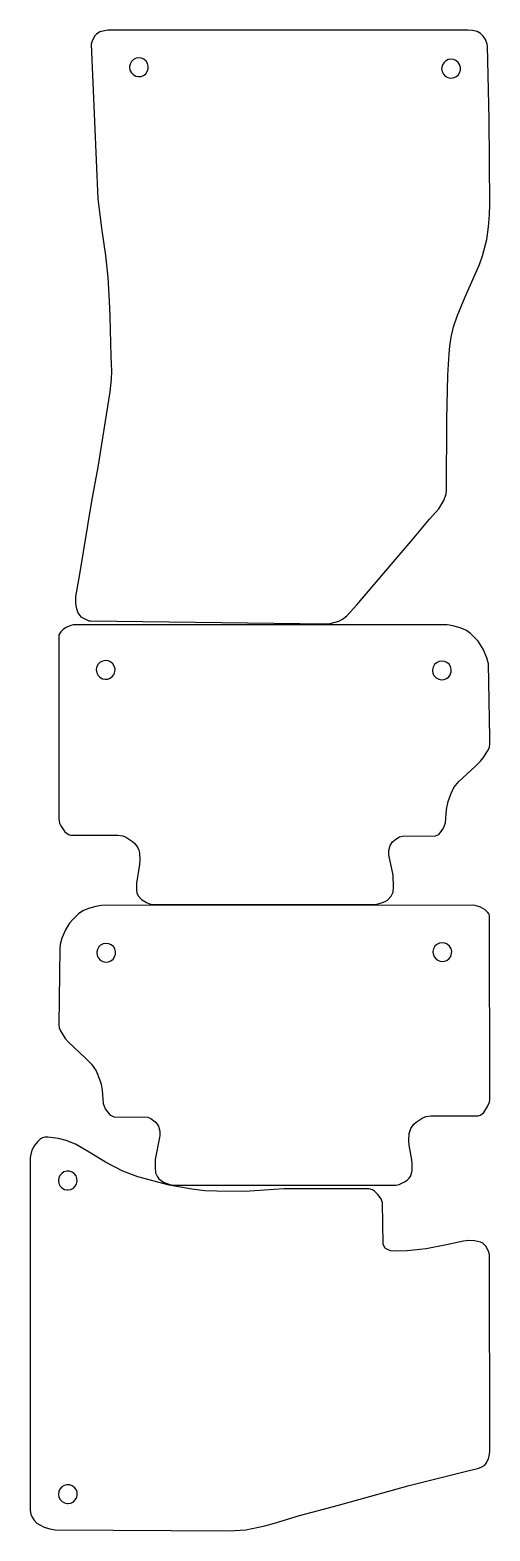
# Model space of a CAD drawing. Header units: millimetres. Extents: x 1928 to 2499, y 136 to 1999.
import ezdxf

# ---------------------------------------------------------------- set-up
doc = ezdxf.new("R2010")
doc.units = ezdxf.units.MM

msp = doc.modelspace()

# ---------------------------------------------------------------- linework, layer by layer
at = {"color": 7}
for points in [[(2472.1, 1998.8), (2024.7, 1999), (2014.6, 1996.6), (2010.4, 1994), (2007.8, 1991.3), (2004.5, 1984.5), (2004, 1981.4), (2012.2, 1789.6), (2014.9, 1766.4), (2017, 1750.2), (2021.6, 1718.9), (2024.4, 1691.7), (2026.3, 1662.2), (2026.9, 1643.5), (2028.1, 1593.6), (2028.9, 1575.7), (2028.6, 1565.5), (2027, 1549.8), (2012, 1456.4), (2004.3, 1414.1), (1989, 1321.2), (1984.5, 1295.6), (1984.5, 1287.4), (1985.1, 1282.1), (1987.2, 1275.4), (1991.1, 1270.6), (2000.8, 1265.7), (2002.8, 1265.6), (2295.5, 1261.7), (2300.5, 1262.2), (2311.3, 1265.2), (2315.7, 1267.6), (2321.2, 1271.8), (2333.7, 1285.4), (2403, 1367), (2424.1, 1391.7), (2435.5, 1404.5), (2441.7, 1415.1), (2444.5, 1423.4), (2444.9, 1427.7), (2445.4, 1515.7), (2446.8, 1570.6), (2448.2, 1596.9), (2449, 1606.4), (2450.8, 1617.6), (2453.8, 1630.4), (2458.1, 1643.7), (2468.2, 1667.8), (2486, 1708), (2489.6, 1718.7), (2494.9, 1739.1), (2497.3, 1754.8), (2498.5, 1769.5), (2499, 1782.3), (2497.9, 1888.4), (2496.1, 1979), (2495.7, 1981.5), (2493.3, 1987.4), (2490.6, 1991.2), (2487.1, 1994.5), (2483.1, 1997.1), (2477.3, 1998.4)], [(2051.5, 1952.7), (2052, 1949.1), (2053.7, 1945.9), (2055.9, 1943.6), (2059.1, 1941.8), (2062.2, 1941.1), (2065.9, 1941.4), (2068.8, 1942.6), (2071.7, 1944.8), (2073.5, 1947.4), (2074.7, 1950.9), (2074.7, 1954.1), (2073.7, 1957.6), (2072, 1960.3), (2069.2, 1962.7), (2066.3, 1964), (2062.7, 1964.4), (2059.5, 1963.9), (2056.3, 1962.2), (2054, 1960), (2052.2, 1956.8), (2051.5, 1953.7)], [(2439, 1951.1), (2439.6, 1947.5), (2441.2, 1944.2), (2443.5, 1941.9), (2446.7, 1940.1), (2449.8, 1939.4), (2453.4, 1939.7), (2456.4, 1940.9), (2459.3, 1943.1), (2461.1, 1945.8), (2462.2, 1949.2), (2462.3, 1952.4), (2461.3, 1956), (2459.6, 1958.7), (2456.8, 1961), (2453.9, 1962.3), (2450.2, 1962.7), (2447.1, 1962.2), (2443.8, 1960.5), (2441.5, 1958.3), (2439.7, 1955.1), (2439.1, 1952)], [(2445.8, 1260.8), (1981.6, 1260.6), (1978.5, 1259.8), (1972.6, 1257.2), (1969.4, 1255.2), (1966, 1252), (1963.8, 1248.1), (1963.6, 1246.6), (1963.5, 1019.7), (1964.7, 1014.3), (1966.3, 1010.9), (1971.2, 1003.8), (1975.6, 1000.4), (1978, 999.7), (2037.1, 999.6), (2043, 998.5), (2047.6, 996.7), (2055.2, 991.8), (2058.1, 989.2), (2061.6, 983.8), (2062.8, 981.1), (2063.7, 977.4), (2064.2, 968.8), (2063.8, 963.1), (2060, 939.8), (2060.1, 931.7), (2060.7, 927.8), (2062.1, 924.3), (2066.2, 919.7), (2072.7, 915.8), (2076.2, 914.4), (2080.2, 913.6), (2357.3, 913.6), (2365.7, 915.8), (2368.9, 917.1), (2371.9, 919), (2376.5, 923.6), (2378.8, 928.9), (2379.3, 935.2), (2378.6, 949.9), (2373.3, 974.9), (2373.5, 980.6), (2375.2, 986.8), (2378.1, 991.1), (2382, 994.6), (2386.8, 997.3), (2390.5, 998.1), (2431.5, 998.6), (2435.3, 1000.5), (2437.1, 1002.4), (2441.3, 1008.2), (2443.9, 1014.8), (2444.9, 1031.3), (2447, 1041.4), (2450.4, 1050.3), (2454.1, 1058.5), (2460.2, 1066), (2480.4, 1084.7), (2487.4, 1091.4), (2490.7, 1095.6), (2496.8, 1105), (2498.2, 1108.6), (2498.9, 1113), (2499, 1120.7), (2497.1, 1212.1), (2495.1, 1219.8), (2490.5, 1230.4), (2484.2, 1240.2), (2474.3, 1250.3), (2468.9, 1253.9), (2461.9, 1256.8), (2452.9, 1259.4)], [(2010.2, 1204.6), (2010.8, 1201), (2012.4, 1197.8), (2014.7, 1195.5), (2017.8, 1193.7), (2021, 1193), (2024.6, 1193.3), (2027.6, 1194.4), (2030.5, 1196.7), (2032.3, 1199.3), (2033.4, 1202.8), (2033.5, 1206), (2032.5, 1209.5), (2030.8, 1212.2), (2028, 1214.6), (2025.1, 1215.9), (2021.4, 1216.3), (2018.3, 1215.7), (2015, 1214.1), (2012.7, 1211.9), (2010.9, 1208.7), (2010.2, 1205.5)], [(2427.7, 1204), (2428.2, 1200.4), (2429.9, 1197.1), (2432.1, 1194.8), (2435.3, 1193), (2438.4, 1192.4), (2442.1, 1192.6), (2445, 1193.8), (2447.9, 1196.1), (2449.7, 1198.7), (2450.9, 1202.2), (2450.9, 1205.4), (2449.9, 1208.9), (2448.2, 1211.6), (2445.4, 1213.9), (2442.5, 1215.2), (2438.9, 1215.7), (2435.7, 1215.1), (2432.5, 1213.4), (2430.2, 1211.2), (2428.4, 1208), (2427.7, 1204.9)], [(2477, 912.6), (2016.6, 912.4), (2009.6, 911), (2000.5, 908.5), (1993.6, 905.5), (1988.2, 901.9), (1981.1, 895), (1977.1, 890.2), (1971.9, 882), (1967.4, 871.5), (1965.4, 863.7), (1964.8, 858.9), (1963.5, 764.6), (1964.2, 760.3), (1965.6, 756.6), (1971.7, 747.2), (1975.1, 743), (1997.1, 722.2), (2004.4, 715.3), (2009.9, 706.9), (2014.7, 695.3), (2016.3, 690.3), (2017.5, 683), (2018.6, 666.4), (2021.1, 659.8), (2027.2, 652.2), (2031, 650.2), (2032.5, 650), (2074, 649.4), (2077.9, 647.9), (2083.4, 643.7), (2085.9, 640.8), (2087.3, 638.4), (2089, 632.2), (2089.2, 626.5), (2088.8, 624.3), (2083.3, 596.9), (2083.1, 586.8), (2083.7, 580.5), (2086, 575.2), (2087.7, 573.1), (2093.6, 568.8), (2100.2, 566.3), (2105.2, 565.2), (2382.3, 565.2), (2386.3, 566), (2392.8, 569.2), (2396.3, 571.4), (2398.3, 573.2), (2400.4, 575.9), (2401.7, 579.4), (2402.4, 583.4), (2402.5, 591.4), (2401.9, 596.5), (2398.7, 614.7), (2398.3, 620.4), (2398.8, 629), (2400.9, 635.4), (2404.4, 640.8), (2407.3, 643.4), (2414.9, 648.3), (2419.5, 650.1), (2425.4, 651.2), (2484.4, 651.3), (2486.8, 652), (2488.7, 653.2), (2491.2, 655.4), (2496.1, 662.5), (2498.5, 668.1), (2499, 671.3), (2498.6, 899.7), (2497.9, 901.4), (2496.4, 903.6), (2493, 906.8), (2487.4, 910.1), (2480.8, 912.2)], [(2010.8, 853.6), (2011.4, 850), (2013, 846.7), (2015.2, 844.4), (2018.4, 842.6), (2021.6, 841.9), (2025.2, 842.2), (2028.2, 843.4), (2031.1, 845.6), (2032.9, 848.3), (2034, 851.7), (2034.1, 854.9), (2033.1, 858.5), (2031.4, 861.2), (2028.6, 863.5), (2025.6, 864.8), (2022, 865.2), (2018.9, 864.7), (2015.6, 863), (2013.3, 860.8), (2011.5, 857.6), (2010.8, 854.5)], [(2428.2, 854.3), (2428.8, 850.7), (2430.4, 847.5), (2432.7, 845.2), (2435.8, 843.4), (2439, 842.7), (2442.6, 843), (2445.6, 844.1), (2448.5, 846.4), (2450.3, 849), (2451.4, 852.5), (2451.5, 855.7), (2450.5, 859.2), (2448.8, 861.9), (2446, 864.3), (2443.1, 865.6), (2439.4, 866), (2436.3, 865.4), (2433, 863.8), (2430.7, 861.6), (2428.9, 858.4), (2428.2, 855.2)], [(1927.9, 598.6), (1928.2, 161.1), (1929.1, 156.8), (1930.6, 153), (1932.5, 149.6), (1936.4, 145.6), (1945.6, 140.4), (1952.6, 138.3), (1959.3, 137.3), (2175.3, 135.8), (2195.8, 137.1), (2219.5, 142.1), (2231.3, 145.5), (2262.3, 155.1), (2278.1, 159.3), (2310.8, 167.6), (2398.6, 192.2), (2466.4, 209.2), (2485.3, 213.8), (2489.6, 215.7), (2492.5, 217.6), (2494.4, 220), (2497.2, 225.3), (2498.6, 231.2), (2499, 235.4), (2498.5, 478.5), (2497.5, 482.1), (2493.7, 489.4), (2490, 492.9), (2487.3, 494.3), (2479.9, 495.8), (2472.9, 496.3), (2466.2, 495.4), (2445.1, 490.8), (2419.6, 486.1), (2396.2, 483.5), (2381.6, 482.9), (2375.5, 483.7), (2371.6, 485.2), (2369, 487), (2367, 489.6), (2366.2, 492), (2365.5, 542.9), (2363.8, 547.9), (2359.7, 553.6), (2355.5, 557.6), (2353.2, 559.1), (2348.7, 560.5), (2243.2, 560.4), (2194.9, 557.3), (2159.7, 557.6), (2145, 558), (2128.9, 560), (2100.6, 565), (2061.6, 575.3), (2043, 582.3), (2021.5, 593.4), (2001.2, 606.2), (1984.4, 615.9), (1972.9, 620.6), (1963.2, 623), (1950, 624.6), (1946.1, 624.6), (1943.5, 623.9), (1941.1, 622.4), (1937, 619), (1933.5, 614.3), (1930.2, 608.5), (1928.3, 601.5)], [(1974.9, 559.1), (1978.5, 559.7), (1981.7, 561.4), (1984, 563.6), (1985.8, 566.8), (1986.5, 569.9), (1986.2, 573.5), (1985, 576.5), (1982.8, 579.4), (1980.2, 581.2), (1976.7, 582.3), (1973.5, 582.4), (1970, 581.4), (1967.3, 579.7), (1964.9, 576.9), (1963.6, 574), (1963.2, 570.3), (1963.7, 567.2), (1965.4, 563.9), (1967.6, 561.6), (1970.8, 559.8), (1973.9, 559.2)], [(1974.9, 169.9), (1978.6, 170.4), (1981.8, 172.1), (1984.1, 174.3), (1985.9, 177.5), (1986.6, 180.6), (1986.3, 184.3), (1985.1, 187.3), (1982.9, 190.1), (1980.2, 192), (1976.8, 193.1), (1973.6, 193.1), (1970.1, 192.2), (1967.4, 190.4), (1965, 187.6), (1963.7, 184.7), (1963.3, 181.1), (1963.8, 177.9), (1965.5, 174.7), (1967.7, 172.4), (1970.9, 170.6), (1974, 169.9)]]:
    msp.add_lwpolyline(points, close=True, dxfattribs=at)

doc.saveas('drawing.dxf')
